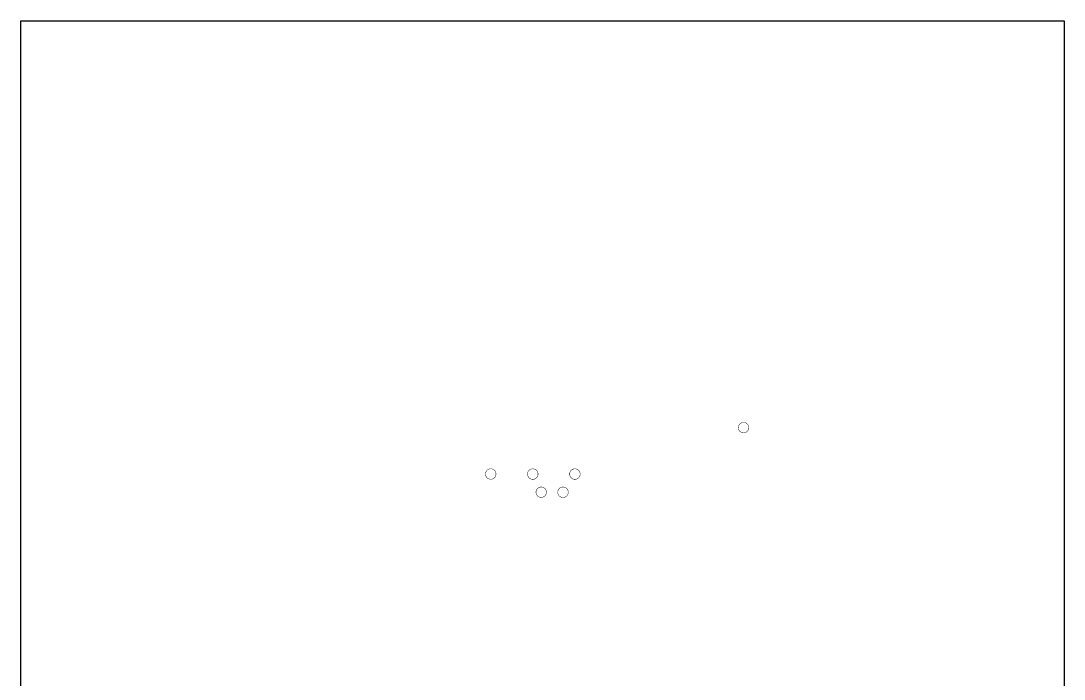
# Model space of a CAD drawing. Header units: millimetres. Extents: x 280 to 1790, y 1377 to 3281.
# Drawn here: x 280 to 1790, y 2329 to 3281 of the extents above; entities that cross this region are included whole.
import ezdxf

# ---------------------------------------------------------------- set-up
doc = ezdxf.new("R2010")
doc.units = ezdxf.units.MM
doc.layers.add('Drawing', color=7, linetype='Continuous')
doc.layers.add('Reference', color=7, linetype='Continuous')
picture_1 = doc.add_image_def('image1.jpg', size_in_pixel=(4220, 5200))

msp = doc.modelspace()

# ---------------------------------------------------------------- linework, layer by layer
at = {"layer": 'Drawing', "lineweight": -3, "const_width": 0.65}
for points in [[(1318.2, 2692.3, 1), (1333.3, 2692.3, 1)], [(952.2, 2625.2, 1), (967.4, 2625.2, 1)], [(1013.1, 2625.1, 1), (1028.3, 2625.1, 1)], [(1074, 2625.1, 1), (1089.2, 2625.1, 1)], [(1025.3, 2598.9, 1), (1040.4, 2598.9, 1)], [(1056.8, 2598.8, 1), (1072, 2598.8, 1)]]:
    msp.add_lwpolyline(points, format="xyb", close=True, dxfattribs=at)

# ---------------------------------------------------------------- pictures from other files: only their frames are drawn
at = {"layer": 'Reference', "lineweight": -3}
image = msp.add_image(picture_1, insert=(279.8, 1420), size_in_units=(1509.9, 1860.5), dxfattribs=at)
image.dxf.flags = 7

doc.saveas('drawing.dxf')
